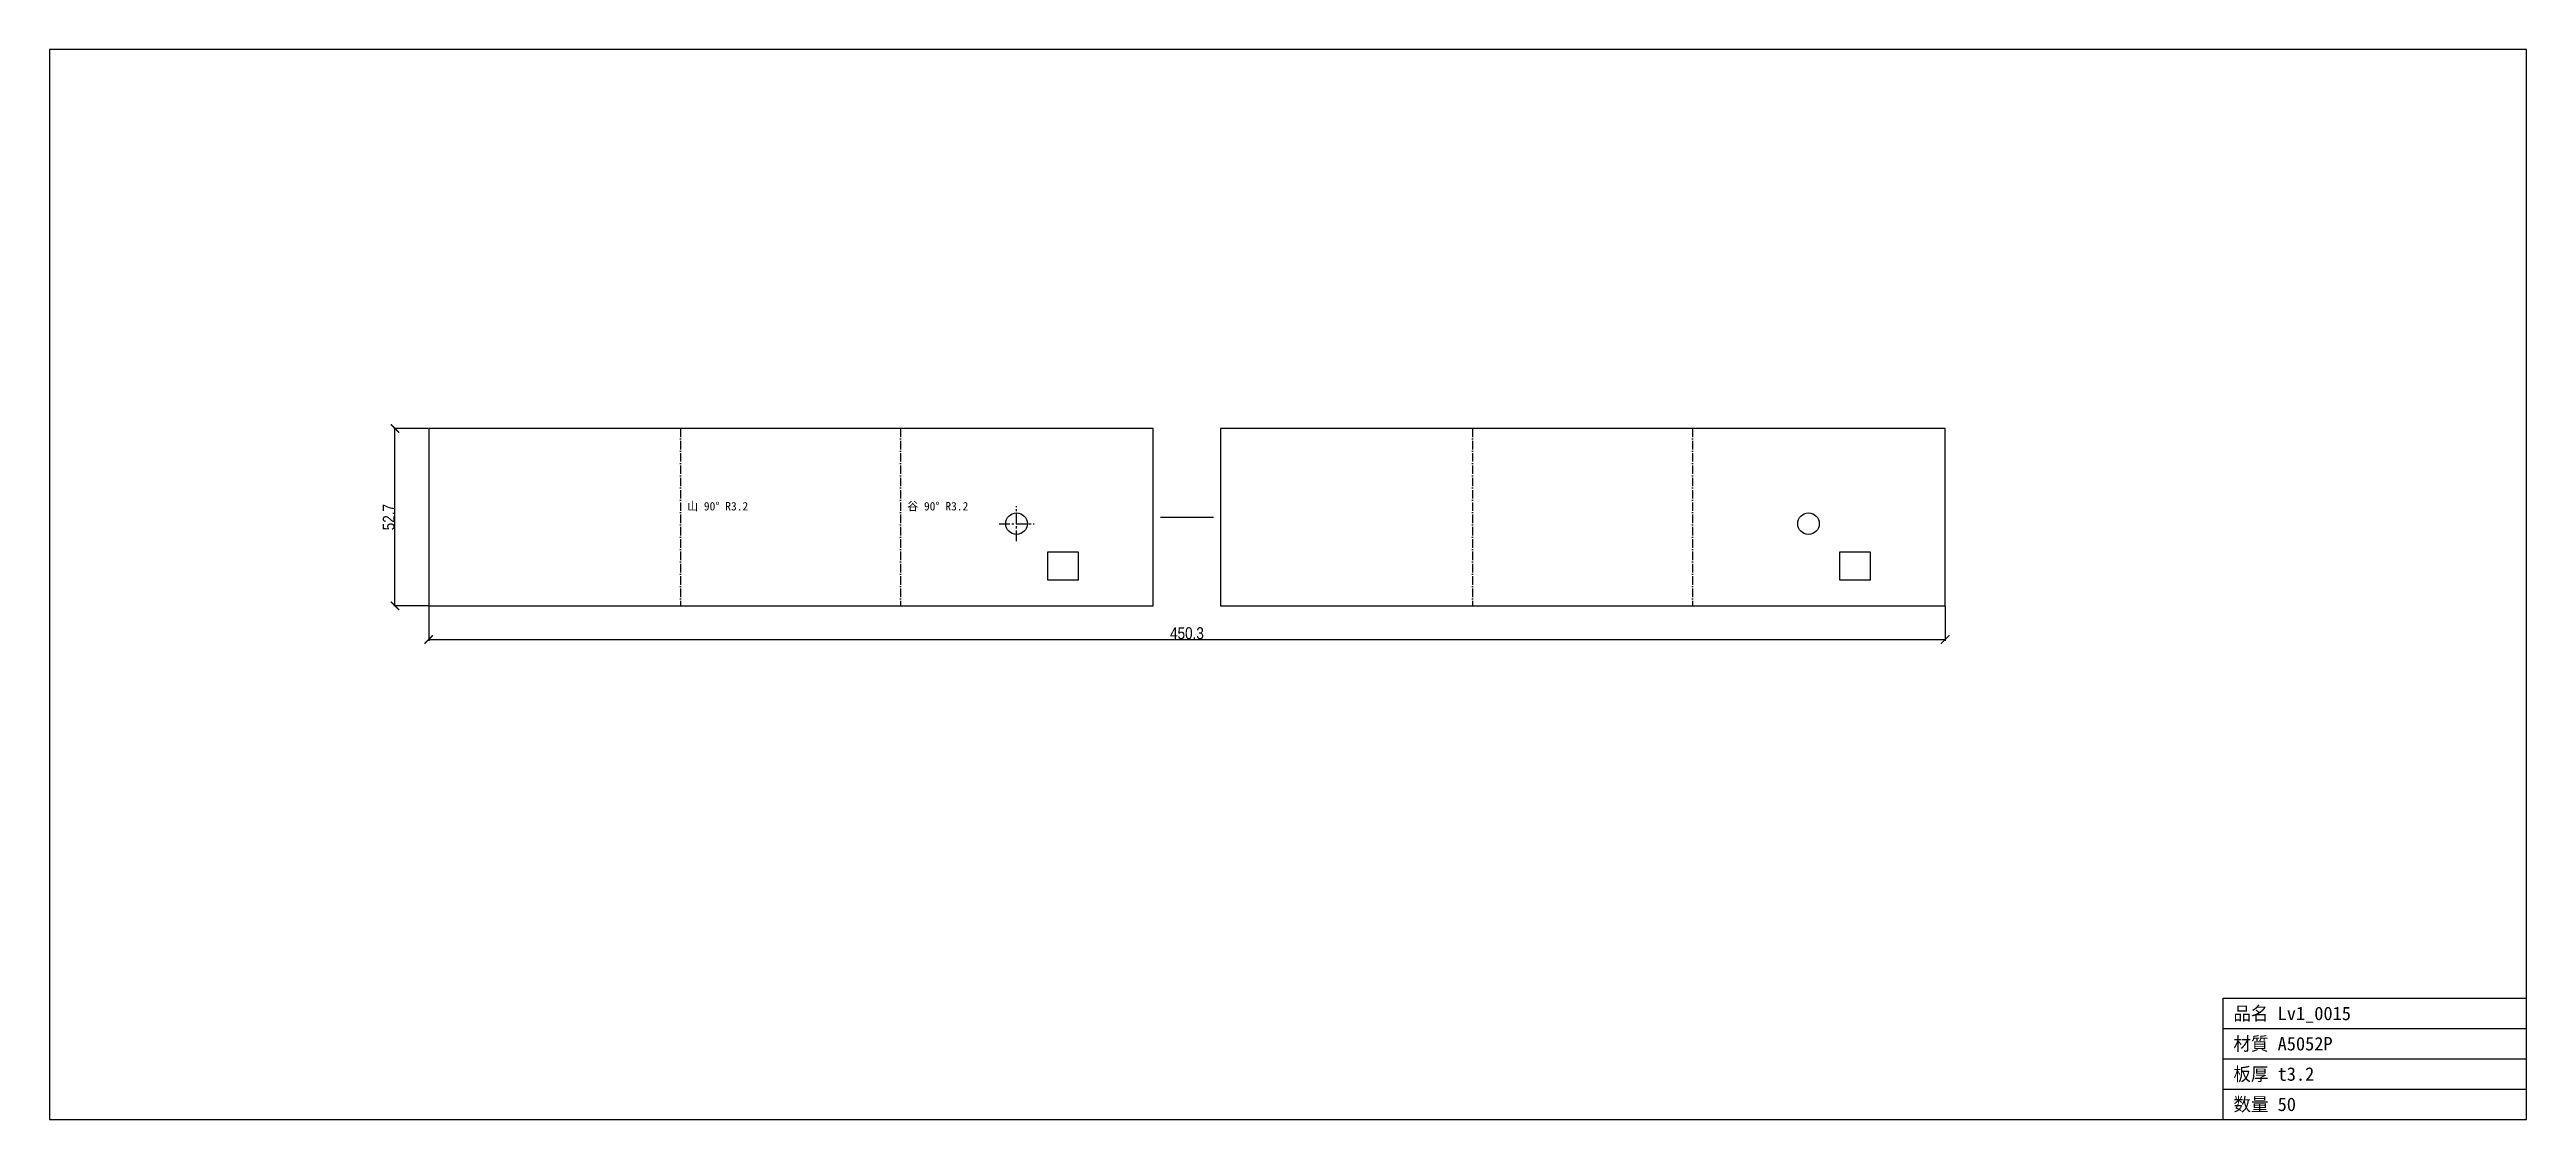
# Model space of a CAD drawing. Header units: millimetres. Extents: x -113 to 623, y -153 to 165.
import ezdxf

# ---------------------------------------------------------------- set-up
doc = ezdxf.new("R2010")
doc.units = ezdxf.units.MM
doc.linetypes.add('CENTER', pattern=[5.08, 3.175, -0.635, 0.635, -0.635])
doc.linetypes.add('DASHDOT', pattern=[3.556, 2.54, -0.508, 0, -0.508])
for name, color, linetype in [('BEND', 7, 'Continuous'), ('CENTER', 7, 'Continuous'), ('CUT', 7, 'Continuous'), ('DIM', 7, 'Continuous'), ('FRAME', 7, 'Continuous'), ('MARK', 7, 'Continuous'), ('TEXT', 7, 'Continuous')]:
    doc.layers.add(name, color=color, linetype=linetype)
doc.styles.add('OpenSansCondensed-Light', font='OpenSansCondensed-Light.ttf')
doc.dimstyles.new('EZDXF', dxfattribs={"dimtxt": 0.25, "dimasz": 0.175, "dimexe": 0.375, "dimexo": 0.125, "dimgap": 0.1, "dimtad": 1, "dimlfac": 100, "dimzin": 12, "dimdsep": 46, "dimtxsty": 'OpenSansCondensed-Light', "dimblk": 'ARCHTICK', "dimcen": 2.5, "dimazin": 3, "dimtfac": 0.5, "dimtmove": 2, "dimatfit": 3})

# ---------------------------------------------------------------- blocks, each defined once
blk = doc.blocks.new('_ARCHTICK')
at = {"color": 0, "linetype": 'BYBLOCK', "const_width": 0.15}
blk.add_lwpolyline([(-0.5, -0.5), (0.5, 0.5)], dxfattribs=at)

msp = doc.modelspace()

# ---------------------------------------------------------------- linework, layer by layer
at = {"layer": 'BEND', "color": 4, "linetype": 'DASHDOT'}
for p, q in [((74.75, 52.67), (74.75, 0)), ((140.1, 52.67), (140.1, 0)), ((309.87, 52.67), (309.87, 0)), ((375.23, 52.67), (375.23, 0))]:
    msp.add_line(p, q, dxfattribs=at)
at = {"layer": 'CENTER', "color": 1, "linetype": 'CENTER'}
for p, q in [((174.53, 19.19), (174.53, 29.6)), ((169.33, 24.4), (179.74, 24.4))]:
    msp.add_line(p, q, dxfattribs=at)
at = {"layer": 'CUT'}
for p, q in [((0, 52.67), (0, 0)), ((215.13, 52.67), (0, 52.67)), ((215.13, 0), (215.13, 52.67)), ((235.13, 52.67), (235.13, 0)), ((450.25, 52.67), (235.13, 52.67)), ((450.25, 0), (450.25, 52.67)), ((183.82, 15.99), (192.83, 15.99)), ((183.82, 7.64), (183.82, 15.99)), ((192.83, 15.99), (192.83, 7.64)), ((418.95, 15.99), (427.96, 15.99)), ((418.95, 7.64), (418.95, 15.99)), ((427.96, 15.99), (427.96, 7.64)), ((192.83, 7.64), (183.82, 7.64)), ((427.96, 7.64), (418.95, 7.64)), ((0, 0), (215.13, 0)), ((235.13, 0), (450.25, 0))]:
    msp.add_line(p, q, dxfattribs=at)
for centre in [(174.53, 24.4), (409.66, 24.4)]:
    msp.add_circle(centre, 3.21, dxfattribs=at)
at = {"layer": 'FRAME'}
for p, q in [((622.82, 165.23), (-112.56, 165.23)), ((-112.56, 165.23), (-112.56, -152.56)), ((622.82, -152.56), (622.82, 165.23)), ((532.82, -152.56), (532.82, -116.56)), ((532.82, -116.56), (622.82, -116.56)), ((532.82, -125.56), (622.82, -125.56)), ((532.82, -134.56), (622.82, -134.56)), ((532.82, -143.56), (622.82, -143.56)), ((-112.56, -152.56), (622.82, -152.56))]:
    msp.add_line(p, q, dxfattribs=at)
at = {"layer": 'MARK'}
msp.add_line((217.23, 26.33), (233.03, 26.33), dxfattribs=at)

# ---------------------------------------------------------------- texts
at = {"layer": 'TEXT'}
for s, height, p in [('山 90° R3.2', 2.5, (76.75, 28.33)), ('谷 90° R3.2', 2.5, (142.1, 28.33)), ('品名 Lv1_0015', 4, (535.82, -123.06)), ('材質 A5052P', 4, (535.82, -132.06)), ('板厚 t3.2', 4, (535.82, -141.06)), ('数量 50', 4, (535.82, -150.06))]:
    msp.add_text(s, height=height, dxfattribs=at).set_placement(p)

# ---------------------------------------------------------------- dimensions: what is measured, and where the dimension line sits
at = {"layer": 'DIM'}
msp.add_linear_dim(base=(-10, 0), p1=(0, 0), p2=(0, 52.67), angle=90, dimstyle='EZDXF', override={"dimtxt": 3.5, "dimasz": 2.5, "dimdec": 1, "dimlfac": 1}, dxfattribs=at).render()
msp.add_linear_dim(base=(0, -10), p1=(0, 0), p2=(450.2534, 0), dimstyle='EZDXF', override={"dimtxt": 3.5, "dimasz": 2.5, "dimdec": 1, "dimlfac": 1}, dxfattribs=at).render()

doc.saveas('drawing.dxf')
